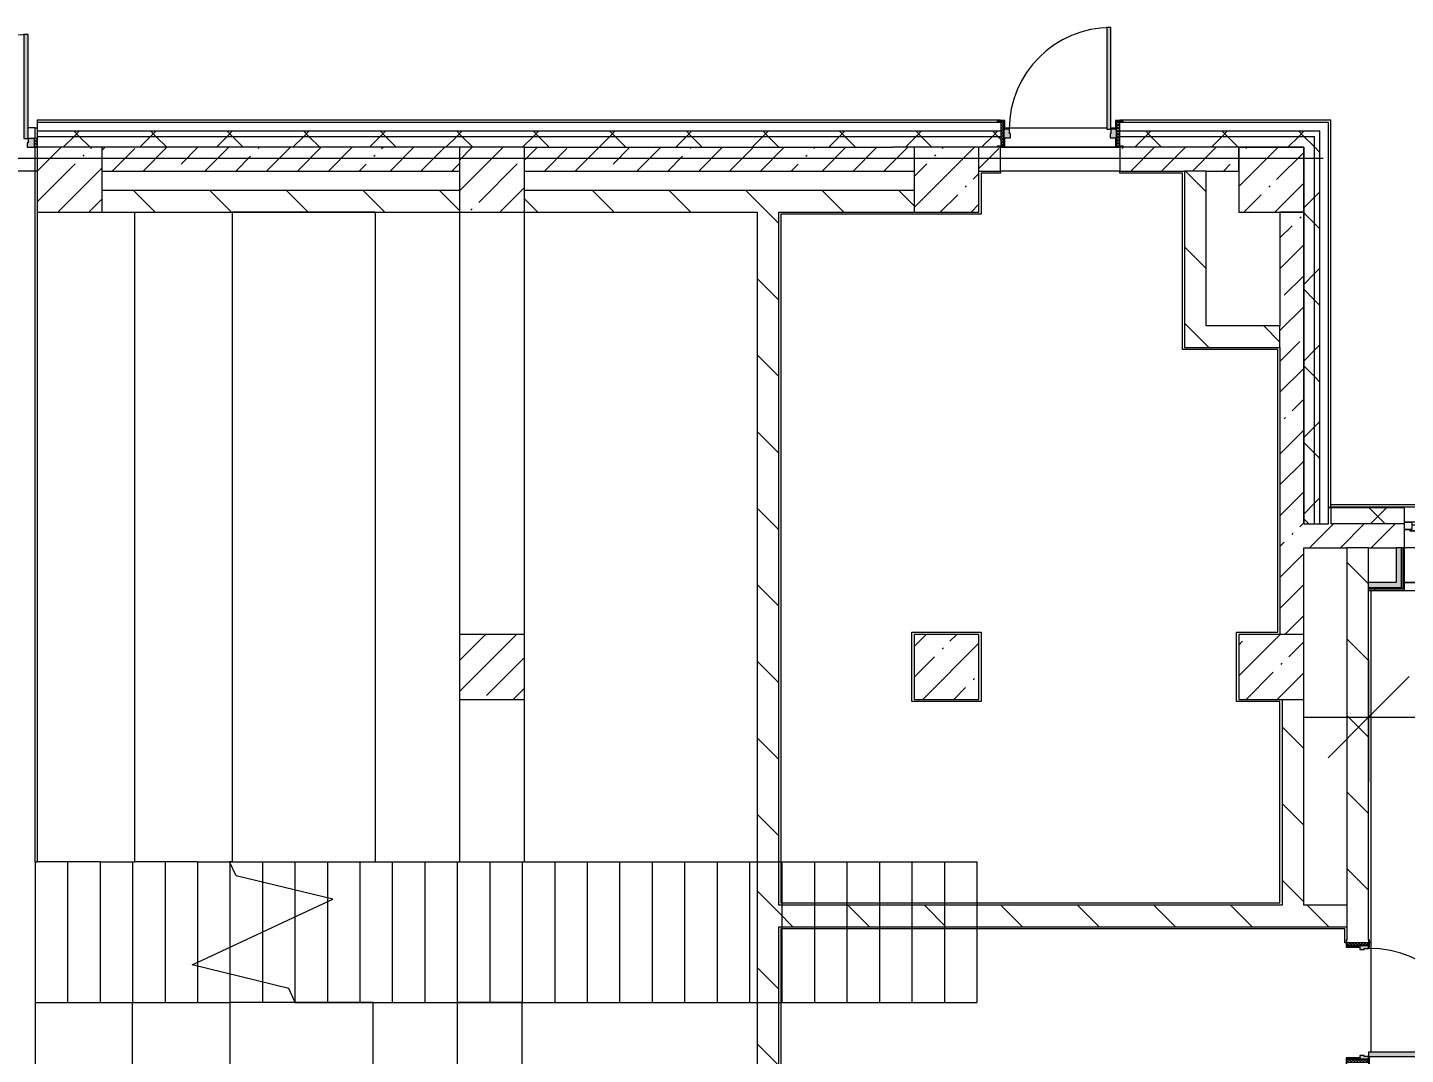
# Model space of a CAD drawing. Header units: millimetres. Extents: x 35787 to 244346, y -8553 to 29000.
# Drawn here: x 139156 to 151886, y 18720 to 28205 of the extents above; entities that cross this region are included whole.
import ezdxf

# ---------------------------------------------------------------- set-up
doc = ezdxf.new("R2010")
doc.units = ezdxf.units.MM
for name, color, linetype, lineweight in [('A-ANNO-DIMS', 7, 'Continuous', 9), ('A-ANNO-DIMS-500', 7, 'Continuous', 9), ('A-GLAZ-1', 7, 'Continuous', 5), ('A-WALL', 7, 'Continuous', 9), ('A-WALL-6', 7, 'Continuous', 5), ('I-WALL-7', 7, 'Continuous', 5), ('S-COLS-1', 7, 'Continuous', 5), ('S-STRS-1', 7, 'Continuous', 5), ('S-STRS-MBND-1', 7, 'Continuous', 5), ('Оси', 7, 'Continuous', 9)]:
    doc.layers.add(name, color=color, linetype=linetype, lineweight=lineweight)
for name, color, linetype, lineweight, true_color in [('A-DOOR-3', 7, 'Continuous', 5, 0xaaaaaa), ('A-DOOR-4', 7, 'Continuous', 5, 0xe2e2e2), ('A-DOOR-FRAM-3', 7, 'Continuous', 5, 0xe2e2e2), ('A-DOOR-FRAM-4', 7, 'Continuous', 5, 0xaaaaaa), ('A-FLOR-2', 7, 'Continuous', 5, 0xaaaaaa), ('I-WALL-4', 7, 'Continuous', 9, 0xe7e7e7), ('I-WALL-5', 7, 'Continuous', 5, 0xe7e7e7)]:
    doc.layers.add(name, color=color, linetype=linetype, lineweight=lineweight, true_color=true_color)
doc.styles.add('ISOCPEUR_3', font='isocpeur.ttf', dxfattribs={"width": 0.9, "height": 1000})
doc.dimstyles.new('ISO-2_0_0_9К_Средний_округл2_2', dxfattribs={"dimscale": 304.8, "dimtxt": 995.981176, "dimasz": 2.46063, "dimexe": 1.968504, "dimexo": 0, "dimgap": 0, "dimtad": 1, "dimdec": 0, "dimrnd": 10, "dimzin": 0, "dimdsep": 46, "dimtxsty": 'ISOCPEUR_3', "dimblk1": 'OBLIQUE', "dimblk2": 'OBLIQUE', "dimsah": 1, "dimcen": 0.09, "dimdle": 1.968504, "dimazin": 0, "dimtfac": 1, "dimtdec": 4, "dimtix": 1, "dimtmove": 0, "dimatfit": 3, "dimfxl": 1, "dimtvp": 1, "dimtolj": 1, "dimtzin": 0, "dimarcsym": 2})
pattern_1 = [(45, (117336.4, 0), (-285.123, 285.123), []), (45, (117621.53, 0), (-285.123, 285.123), [504.031, -100.806, 16.764, -84.042])]
pattern_2 = [(135, (117336.4, 0), (-353.5534, -353.5534), [])]
pattern_3 = [(45, (117336.4, 0), (-353.5534, 353.5534), []), (135, (117336.4, 0), (-353.5534, -353.5534), [])]
pattern_4 = [(45, (117336.4, 0), (-530.33, 530.33), []), (135, (117336.4, 0), (-530.33, -530.33), [])]

# ---------------------------------------------------------------- blocks, each defined once
blk = doc.blocks.new('BSC_Колонна _Прямоугольная - 600х600-V77-1_2_2_птичка')
at = {"layer": 'S-COLS-1'}
h = blk.add_hatch(dxfattribs=at)
h.set_pattern_fill('FP_104', color=256, style=0, pattern_type=2)
h.set_pattern_definition([(45, (-26110, -26800), (-285.123, 285.123), []), (45, (-25824.88, -26800), (-285.123, 285.123), [504.031, -100.806, 16.764, -84.042])])
h.paths.add_polyline_path([(300, -300), (300, 300), (-300, 300), (-300, -300), (-208, -300)])
for p, q in [((300, 300), (-300, 300)), ((-300, 300), (-300, -300)), ((300, -300), (300, 300)), ((-300, -300), (300, -300))]:
    blk.add_line(p, q, dxfattribs=at)
blk = doc.blocks.new('BSC_Колонна _Прямоугольная - 600х600-V102-1_2_2_птичка')
at = {"layer": 'S-COLS-1'}
h = blk.add_hatch(dxfattribs=at)
h.set_pattern_fill('FP_125', color=256, style=0, pattern_type=2)
h.set_pattern_definition([(45, (-30310, -26800), (-285.123, 285.123), []), (45, (-30024.88, -26800), (-285.123, 285.123), [504.031, -100.806, 16.764, -84.042])])
h.paths.add_polyline_path([(-300, -300), (300, -300), (300, 300), (-300, 300), (-300, 80)])
for p, q in [((300, 300), (-300, 300)), ((-300, 300), (-300, -300)), ((300, -300), (300, 300)), ((-300, -300), (300, -300))]:
    blk.add_line(p, q, dxfattribs=at)
blk = doc.blocks.new('BSC_Колонна _Прямоугольная - 600х600-V122-1_2_2_птичка')
at = {"layer": 'S-COLS-1'}
h = blk.add_hatch(dxfattribs=at)
h.set_pattern_fill('FP_139', color=256, style=0, pattern_type=2)
h.set_pattern_definition([(45, (-22210, -26800), (-285.123, 285.123), []), (45, (-21924.88, -26800), (-285.123, 285.123), [504.031, -100.806, 16.764, -84.042])])
h.paths.add_polyline_path([(-300, -300), (300, -300), (300, 300), (-300, 300), (-300, -100)])
for p, q in [((300, 300), (-300, 300)), ((-300, 300), (-300, -300)), ((300, -300), (300, 300)), ((-300, -300), (300, -300))]:
    blk.add_line(p, q, dxfattribs=at)
blk = doc.blocks.new('120_Окно_СКБ_2Ст - 120_Окно_СКБ_2Ст 3100х2500 _мал_створка слева_-V127-1_2_2_птичка')
at = {"layer": 'A-GLAZ-1'}
for p, q in [((-1550, -127), (-1550, -57)), ((-1550, -57), (-1480, -57)), ((1550, -57), (-1550, -57)), ((-1480, -127), (-1550, -127)), ((-1550, -127), (-1500, -127)), ((-1480, -127), (-1500, -127)), ((-1500, -127), (-1500, -137)), ((-1480, -57), (-1480, -127)), ((650, -87), (-1480, -87)), ((-1480, -87), (-1480, -127)), ((-1430, -137), (-1430, -87)), ((-1430, -107), (600, -107)), ((600, -117), (-1430, -117)), ((600, -137), (600, -87)), ((650, -127), (650, -57)), ((650, -57), (720, -57)), ((650, -127), (650, -87)), ((720, -127), (650, -127)), ((670, -127), (650, -127)), ((670, -127), (700, -127)), ((670, -137), (670, -127)), ((720, -127), (700, -127)), ((700, -127), (700, -137)), ((720, -57), (720, -127)), ((1480, -87), (720, -87)), ((720, -87), (720, -127)), ((770, -137), (770, -87)), ((770, -107), (1430, -107)), ((1430, -117), (770, -117)), ((1430, -137), (1430, -87)), ((1480, -127), (1480, -57)), ((1480, -57), (1550, -57)), ((1480, -127), (1480, -87)), ((1550, -127), (1480, -127)), ((1500, -127), (1480, -127)), ((1500, -127), (1550, -127)), ((1500, -137), (1500, -127)), ((1550, -57), (1550, -127)), ((-1500, -137), (670, -137)), ((670, -137), (-1500, -137)), ((700, -137), (1500, -137)), ((1500, -137), (700, -137))]:
    blk.add_line(p, q, dxfattribs=at)
blk = doc.blocks.new('110_Дверь_СКБ_1Ст_Внутренняя1 - Д-4к_п__1100x2100h_Артистические EI30-23988509-1_2_2_птичка')
at = {"layer": 'A-DOOR-3'}
h = blk.add_hatch(dxfattribs=at)
h.set_pattern_fill('FP_43', color=256, style=0, pattern_type=2)
h.set_pattern_definition([(135, (1751.41, 164.685), (-14.14214, -14.14214), []), (225, (1751.41, 164.685), (14.14214, -14.14214), [])])
h.paths.add_polyline_path([(562.5, 100), (537.5, 100), (537.5, -100), (562.5, -100), (562.5, -72.6)])
at = {"layer": 'A-DOOR-4'}
h = blk.add_hatch(color=256, dxfattribs=at)
h.paths.add_polyline_path([(537.5, 20), (537.5, 100), (512.5, 100), (512.5, 60), (502.5, 60), (502.5, 20), (522.5, 20)])
h.paths.add_polyline_path([(-477.5, 60), (-487.5, 60), (-487.5, 100), (-512.5, 100), (-512.5, 20), (-477.5, 20), (-477.5, 44)])
at = {"layer": 'A-DOOR-FRAM-3'}
for points in [[(512.5, 156.8), (512.5, 1100), (472.5, 1100), (472.5, 100), (512.5, 100), (512.5, 120)], [(-497.5, 100), (-497.5, 108), (-567.5, 108), (-567.5, 100), (-512.5, 100)], [(-497.5, -72.6), (-497.5, 20), (-512.5, 20), (-512.5, -100), (-497.5, -100)], [(592.5, 108), (522.5, 108), (522.5, 100), (592.5, 100)], [(537.5, -100), (537.5, 20), (522.5, 20), (522.5, -100)], [(-497.5, -108), (-497.5, -100), (-567.5, -100), (-567.5, -108), (-512.5, -108)], [(592.5, -100), (522.5, -100), (522.5, -108), (592.5, -108)]]:
    blk.add_hatch(color=256, dxfattribs=at).paths.add_polyline_path(points)
at = {"layer": 'A-DOOR-FRAM-4'}
h = blk.add_hatch(dxfattribs=at)
h.set_pattern_fill('FP_44', color=256, style=0, pattern_type=2)
h.set_pattern_definition([(45, (-371.384, 164.685), (-14.1421, 14.1421), []), (135, (-371.384, 164.685), (-14.1421, -14.1421), [])])
h.paths.add_polyline_path([(-512.5, -100), (-512.5, 100), (-537.5, 100), (-537.5, -100)])
at = {"layer": 'A-DOOR-3'}
for p, q in [((512.5, 1100), (472.5, 1100)), ((472.5, 1100), (472.5, 100)), ((512.5, 100), (512.5, 1100)), ((472.5, 100), (512.5, 100))]:
    blk.add_line(p, q, dxfattribs=at)
blk.add_arc((512.5, 100), 1000, 90, 180, dxfattribs=at)
at = {"layer": 'A-DOOR-FRAM-4'}
for p, q in [((-497.5, 108), (-567.5, 108)), ((-567.5, 108), (-567.5, 100)), ((-567.5, 100), (-497.5, 100)), ((-512.5, 100), (-537.5, 100)), ((-537.5, 100), (-537.5, -100)), ((-487.5, 100), (-512.5, 100)), ((-512.5, 100), (-512.5, 20)), ((-512.5, -100), (-512.5, 100)), ((-497.5, 100), (-512.5, 100)), ((-512.5, 100), (-512.5, 99)), ((-512.5, 99), (-497.5, 99)), ((-512.5, 20), (-477.5, 20)), ((-497.5, 20), (-512.5, 20)), ((-512.5, 20), (-512.5, -100)), ((-497.5, 100), (-497.5, 108)), ((-497.5, 99), (-497.5, 100)), ((-497.5, -100), (-497.5, 20)), ((-487.5, 60), (-487.5, 100)), ((-477.5, 60), (-487.5, 60)), ((-477.5, 20), (-477.5, 60)), ((512.5, 60), (502.5, 60)), ((502.5, 60), (502.5, 20)), ((502.5, 20), (537.5, 20)), ((512.5, 100), (512.5, 60)), ((537.5, 100), (512.5, 100)), ((592.5, 108), (522.5, 108)), ((522.5, 108), (522.5, 100)), ((537.5, 100), (522.5, 100)), ((522.5, 100), (522.5, 99)), ((522.5, 100), (592.5, 100)), ((522.5, 99), (537.5, 99)), ((537.5, 20), (522.5, 20)), ((522.5, 20), (522.5, -100)), ((537.5, 20), (537.5, 100)), ((562.5, 100), (537.5, 100)), ((537.5, 100), (537.5, -100)), ((537.5, 99), (537.5, 100)), ((537.5, -100), (537.5, 20)), ((562.5, -100), (562.5, 100)), ((592.5, 100), (592.5, 108)), ((-497.5, -100), (-567.5, -100)), ((-567.5, -100), (-567.5, -108)), ((-567.5, -108), (-497.5, -108)), ((-537.5, -100), (-512.5, -100)), ((-512.5, -100), (-497.5, -100)), ((-497.5, -108), (-497.5, -100)), ((522.5, -100), (537.5, -100)), ((592.5, -100), (522.5, -100)), ((522.5, -100), (522.5, -108)), ((522.5, -108), (592.5, -108)), ((537.5, -100), (562.5, -100)), ((592.5, -108), (592.5, -100))]:
    blk.add_line(p, q, dxfattribs=at)
blk = doc.blocks.new('Перекрытия 3 - Перекрытия 4-20977624-1_2_2_птичка')
at = {"layer": 'S-STRS-1'}
for p, q in [((21910, 26500), (21910, 20500)), ((22810, 20500), (22810, 26500)), ((25034, 26500), (23710, 26500)), ((23710, 26500), (23710, 20500)), ((25034, 20500), (25034, 26500)), ((25810, 26500), (25810, 22600)), ((26410, 22600), (26410, 26500)), ((25810, 22000), (25810, 20500)), ((26410, 20500), (26410, 22000)), ((22490, 20500), (21910, 20500)), ((23390, 20500), (22810, 20500)), ((23710, 20500), (23687, 20500)), ((23710, 20500), (25034, 20500)), ((25810, 20500), (26410, 20500))]:
    blk.add_line(p, q, dxfattribs=at)
blk = doc.blocks.new('110_Дверь_СКБ_1Ст_Наружная - ДН-2д_л__ Дверь из подвала ЛК _900 мм в свету_ 3300 фрамуга метал-22954314-1_2_2_птичка')
at = {"layer": 'A-DOOR-3'}
h = blk.add_hatch(dxfattribs=at)
h.set_pattern_fill('FP_150', color=256, style=0, pattern_type=2)
h.set_pattern_definition([(135, (1756.41, 179.685), (-14.14214, -14.14214), []), (225, (1756.41, 179.685), (14.14214, -14.14214), [])])
h.paths.add_polyline_path([(570, -125), (570, 105), (540, 105), (540, -125)])
at = {"layer": 'A-DOOR-4'}
h = blk.add_hatch(color=256, dxfattribs=at)
h.paths.add_polyline_path([(-492, 30), (-492, 113), (-562, 113), (-562, 105), (-500, 105), (-500, 30)])
h.paths.add_polyline_path([(540, 30), (540, 105), (601, 105), (601, 113), (532, 113), (532, 30)])
h = blk.add_hatch(color=256, dxfattribs=at)
h.paths.add_polyline_path([(540, -50), (540, 30), (489, 30), (489, -10), (480, -10), (480, -50), (489, -50)])
h.paths.add_polyline_path([(-450, -50), (-440, -50), (-440, -10), (-450, -10), (-450, 30), (-500, 30), (-500, -50)])
h = blk.add_hatch(color=256, dxfattribs=at)
h.paths.add_polyline_path([(-562, -133), (-492, -133), (-492, -50), (-500, -50), (-500, -125), (-562, -125)])
h.paths.add_polyline_path([(601, -133), (601, -125), (540, -125), (540, -50), (532, -50), (532, -133), (570, -133)])
at = {"layer": 'A-DOOR-FRAM-3'}
blk.add_hatch(color=256, dxfattribs=at).paths.add_polyline_path([(450, 30), (489, 30), (489, 970), (450, 970), (450, 45)])
at = {"layer": 'A-DOOR-FRAM-4'}
h = blk.add_hatch(dxfattribs=at)
h.set_pattern_fill('FP_151', color=256, style=0, pattern_type=2)
h.set_pattern_definition([(45, (-366.384, 179.685), (-14.1421, 14.1421), []), (135, (-366.384, 179.685), (-14.1421, -14.1421), [])])
h.paths.add_polyline_path([(-530, -125), (-500, -120), (-500, 105), (-530, 105), (-530, -119)])
at = {"layer": 'A-DOOR-3'}
for p, q in [((489, 970), (450, 970)), ((450, 970), (450, 30)), ((489, 30), (489, 970)), ((-492, 113), (-562, 113)), ((-562, 113), (-562, 105)), ((-562, 105), (-500, 105)), ((-500, 105), (-500, 30)), ((-500, 30), (-492, 30)), ((-492, 30), (-492, 113)), ((450, 30), (489, 30)), ((601, 113), (532, 113)), ((532, 113), (532, 30)), ((532, 30), (540, 30)), ((540, 30), (540, 105)), ((540, 105), (601, 105)), ((601, 105), (601, 113)), ((-562, -125), (-562, -133)), ((-500, -125), (-562, -125)), ((-492, -50), (-500, -50)), ((-500, -50), (-500, -125)), ((-492, -133), (-492, -50)), ((540, -50), (532, -50)), ((532, -50), (532, -133)), ((540, -125), (540, -50)), ((601, -125), (540, -125)), ((601, -133), (601, -125)), ((-562, -133), (-492, -133)), ((532, -133), (601, -133))]:
    blk.add_line(p, q, dxfattribs=at)
blk.add_arc((489, 30), 940, 90, 180, dxfattribs=at)
at = {"layer": 'A-DOOR-FRAM-4'}
for p, q in [((-500, 105), (-530, 105)), ((-530, 105), (-530, -125)), ((-500, -125), (-500, 105)), ((-450, 30), (-500, 30)), ((-500, 30), (-500, -50)), ((-450, -10), (-450, 30)), ((489, 30), (489, -10)), ((540, 30), (489, 30)), ((570, 105), (540, 105)), ((540, 105), (540, -125)), ((540, -50), (540, 30)), ((570, -125), (570, 105)), ((-530, -125), (-500, -125)), ((-500, -50), (-440, -50)), ((-440, -10), (-450, -10)), ((-440, -50), (-440, -10)), ((489, -10), (480, -10)), ((480, -10), (480, -50)), ((480, -50), (540, -50)), ((540, -125), (570, -125))]:
    blk.add_line(p, q, dxfattribs=at)
blk = doc.blocks.new('BSC_Колонна _Прямоугольная - 600х600-V136-1_2_2_птичка')
at = {"layer": 'S-COLS-1'}
h = blk.add_hatch(dxfattribs=at)
h.set_pattern_fill('FP_152', color=256, style=0, pattern_type=2)
h.set_pattern_definition([(45, (-33310, -22300), (-285.123, 285.123), []), (45, (-33024.88, -22300), (-285.123, 285.123), [504.031, -100.806, 16.764, -84.042])])
h.paths.add_polyline_path([(300, -300), (300, 300), (-300, 300), (-300, -300), (100, -300)])
for p, q in [((300, 300), (-300, 300)), ((-300, 300), (-300, -300)), ((300, -300), (300, 300)), ((-300, -300), (300, -300))]:
    blk.add_line(p, q, dxfattribs=at)
blk = doc.blocks.new('BSC_Колонна _Прямоугольная - 600х600-24272014-1_2_2_птичка')
at = {"layer": 'S-COLS-1'}
h = blk.add_hatch(dxfattribs=at)
h.set_pattern_fill('FP_159', color=256, style=0, pattern_type=2)
h.set_pattern_definition([(45, (-26110, -22300), (-285.123, 285.123), []), (45, (-25824.88, -22300), (-285.123, 285.123), [504.031, -100.806, 16.764, -84.042])])
h.paths.add_polyline_path([(-150, -300), (300, -300), (300, 300), (-300, 300), (-300, -300)])
for p, q in [((300, 300), (-300, 300)), ((-300, 300), (-300, -300)), ((300, -300), (300, 300)), ((-300, -300), (300, -300))]:
    blk.add_line(p, q, dxfattribs=at)
blk = doc.blocks.new('BSC_Колонна _Прямоугольная - 600х600-V170-1_2_2_птичка')
at = {"layer": 'S-COLS-1'}
h = blk.add_hatch(dxfattribs=at)
h.set_pattern_fill('FP_182', color=256, style=0, pattern_type=2)
h.set_pattern_definition([(45, (-30310, -22300), (-285.123, 285.123), []), (45, (-30024.88, -22300), (-285.123, 285.123), [504.031, -100.806, 16.764, -84.042])])
h.paths.add_polyline_path([(-300, -300), (300, -300), (300, 300), (-300, 300), (-300, -289)])
for p, q in [((300, 300), (-300, 300)), ((-300, 300), (-300, -300)), ((300, -300), (300, 300)), ((-300, -300), (300, -300))]:
    blk.add_line(p, q, dxfattribs=at)
blk = doc.blocks.new('110_Дверь_СКБ_2Ст_Наружная - ДН-1_л_ Двухстворчатая 1450 х3300 _h_ в свету с верхним остеклением-23567691-1_2_2_птичка')
at = {"layer": 'A-DOOR-3'}
h = blk.add_hatch(dxfattribs=at)
h.set_pattern_fill('FP_185', color=256, style=0, pattern_type=2)
h.set_pattern_definition([(135, (1501.41, 189.685), (-14.14214, -14.14214), []), (225, (1501.41, 189.685), (14.14214, -14.14214), [])])
h.paths.add_polyline_path([(845, -125), (870, -125), (870, -45), (845, -45), (845, -85)])
at = {"layer": 'A-DOOR-4'}
for points in [[(785, -45), (785, 915), (745, 915), (745, -45)], [(-705, -45), (-705, 525), (-745, 525), (-745, -45)]]:
    blk.add_hatch(color=256, dxfattribs=at).paths.add_polyline_path(points)
h = blk.add_hatch(color=256, dxfattribs=at)
h.paths.add_polyline_path([(785, -125), (845, -125), (845, -45), (785, -45), (785, -85), (775, -85), (775, -125)])
h.paths.add_polyline_path([(-805, -125), (-735, -125), (-735, -85), (-745, -85), (-745, -45), (-805, -45), (-805, -51)])
at = {"layer": 'A-DOOR-FRAM-4'}
h = blk.add_hatch(dxfattribs=at)
h.set_pattern_fill('FP_186', color=256, style=0, pattern_type=2)
h.set_pattern_definition([(45, (-621.384, 189.685), (-14.1421, 14.1421), []), (135, (-621.384, 189.685), (-14.1421, -14.1421), [])])
h.paths.add_polyline_path([(-805, -125), (-811, -45), (-830, -51), (-830, -125), (-811, -125)])
at = {"layer": 'A-DOOR-3'}
for p, q in [((785, 915), (745, 915)), ((745, 915), (745, -45)), ((785, -45), (785, 915)), ((-745, 525), (-745, -45)), ((-705, 525), (-745, 525)), ((-705, -45), (-705, 525)), ((-745, -45), (-705, -45)), ((745, -45), (785, -45))]:
    blk.add_line(p, q, dxfattribs=at)
for centre, radius, start, end in [((785, -45), 960, 90, 180), ((-745, -45), 570, 0, 90)]:
    blk.add_arc(centre, radius, start, end, dxfattribs=at)
at = {"layer": 'A-DOOR-FRAM-4'}
for p, q in [((-805, -45), (-830, -45)), ((-830, -45), (-830, -125)), ((-830, -125), (-805, -125)), ((-745, -45), (-805, -45)), ((-805, -45), (-805, -125)), ((-805, -125), (-805, -45)), ((-805, -125), (-735, -125)), ((-745, -85), (-745, -45)), ((-735, -85), (-745, -85)), ((-735, -125), (-735, -85)), ((785, -85), (775, -85)), ((775, -85), (775, -125)), ((775, -125), (845, -125)), ((785, -45), (785, -85)), ((845, -45), (785, -45)), ((845, -125), (845, -45)), ((870, -45), (845, -45)), ((845, -45), (845, -125)), ((845, -125), (870, -125)), ((870, -125), (870, -45))]:
    blk.add_line(p, q, dxfattribs=at)
blk = doc.blocks.new('Перекрытия 2 - Перекрытия 4-32990152-1_2_2_птичка')
at = {"layer": 'S-STRS-1'}
for p, q in [((21910, 19180), (22510, 19180)), ((21910, 19180), (21910, 15200)), ((22810, 19180), (23410, 19180)), ((22810, 15200), (22810, 19180)), ((25034, 19180), (23710, 19180)), ((23710, 19180), (23710, 15200)), ((25034, 15200), (25034, 19180)), ((26410, 19180), (25810, 19180)), ((25810, 19180), (25810, 15200)), ((26410, 18430), (26410, 19180)), ((26410, 15200), (26410, 17830)), ((22810, 15200), (21910, 15200)), ((23710, 15200), (22810, 15200)), ((23710, 15200), (25034, 15200)), ((25810, 15200), (26410, 15200))]:
    blk.add_line(p, q, dxfattribs=at)
blk = doc.blocks.new('Зашивка приборов отопления11 - Зашивка приборов отопления-33278624-1_2_2_птичка')
at = {"layer": 'A-WALL-6'}
for p, q in [((37640, 23400), (34540, 23400)), ((34540, 23079), (37640, 23079)), ((37640, 23079), (34540, 23079)), ((34540, 23004), (37640, 23004))]:
    blk.add_line(p, q, dxfattribs=at)
blk = doc.blocks.new('BSC_Колонна _Прямоугольная - 600х600-V203-1_2_2_птичка')
at = {"layer": 'S-COLS-1'}
for p, q in [((300, 300), (-300, 300)), ((-300, 300), (-300, -300)), ((300, -300), (300, 300)), ((-300, -300), (300, -300))]:
    blk.add_line(p, q, dxfattribs=at)
blk = doc.blocks.new('DIMBLOCK92-1_2_2_птичка')
at = {"layer": 'A-ANNO-DIMS-500'}
for p, q in [((151546, 22367), (151546, 21236)), ((151546, 21836), (151546, 22367)), ((155606, 22367), (155606, 21236)), ((155606, 21836), (155606, 22367)), ((150946, 21836), (156206, 21836))]:
    blk.add_line(p, q, dxfattribs=at)
at = {"layer": 'A-ANNO-DIMS-500', "lineweight": 20}
for p, q in [((151546, 21836), (151921, 22211)), ((155606, 21836), (155981, 22211)), ((151546, 21836), (151171, 21461)), ((155606, 21836), (155231, 21461))]:
    blk.add_line(p, q, dxfattribs=at)
at = {"layer": 'A-ANNO-DIMS-500', "color": 0, "insert": (152264, 23143), "char_height": 1000, "width": 3148.83, "attachment_point": 1, "line_spacing_factor": 1.149209, "style": 'ISOCPEUR_3'}
blk.add_mtext('4060', dxfattribs=at)
blk = doc.blocks.new('_Oblique')
at = {"color": 0, "linetype": 'ByBlock', "lineweight": -2}
blk.add_line((-0.5, -0.5), (0.5, 0.5), dxfattribs=at)

msp = doc.modelspace()

# ---------------------------------------------------------------- hatches: boundary and pattern name
at = {"layer": 'A-WALL-6'}
h = msp.add_hatch(dxfattribs=at)
h.set_pattern_fill('FP_99', color=256, style=0, pattern_type=2)
h.set_pattern_definition(pattern_3)
h.paths.add_polyline_path([(151096.4, 27200), (151096.4, 27250), (149246.4, 27250), (149246.4, 27200), (151056.9, 27200)])
h.paths.add_polyline_path([(137546.4, 27200), (137546.4, 27250), (136946.7, 27250), (136946.7, 27200)])
h.paths.add_polyline_path([(139246.4, 27200), (148146.4, 27200), (148146.4, 27250), (139246.4, 27250), (139246.4, 27210)])
h.paths.add_polyline_path([(135146.7, 27200), (136046.7, 27200), (136046.7, 27250), (135146.7, 27250), (135146.7, 27210)])
h.paths.add_polyline_path([(132446.7, 27200), (132446.7, 27250), (131066.4, 27250), (131066.4, 27200), (131646.4, 27200)])
h.paths.add_polyline_path([(134246.7, 27200), (134246.7, 27250), (133346.7, 27250), (133346.7, 27200), (133935.3, 27200)])
h = msp.add_hatch(dxfattribs=at)
h.set_pattern_fill('FP_99', color=256, style=0, pattern_type=2)
h.set_pattern_definition(pattern_3)
h.paths.add_polyline_path([(143146.4, 27100), (148114.4, 27102), (148114.4, 27110), (148146.4, 27115.5), (148146.4, 27200), (139246.4, 27200), (139246.4, 27100), (140449.5, 27100)])
h.paths.add_polyline_path([(132096.4, 27100), (132446.7, 27100), (132446.7, 27200), (131066.4, 27200), (131066.4, 27100), (131646.4, 27100)])
h.paths.add_polyline_path([(134246.7, 27100), (134246.7, 27200), (133346.7, 27197.6), (133346.7, 27100)])
h.paths.add_polyline_path([(150346.4, 27100), (151046.4, 27100), (151046.4, 27200), (149246.4, 27200), (149246.4, 27110), (149278.4, 27109.2), (149278.4, 27102), (149845.9, 27100)])
h.paths.add_polyline_path([(135146.7, 27100), (136046.7, 27100), (136046.7, 27200), (135146.7, 27200), (135146.7, 27166.5)])
h.paths.add_polyline_path([(137546.4, 27100), (137546.4, 27200), (136946.7, 27200), (136946.7, 27100)])
h = msp.add_hatch(dxfattribs=at)
h.set_pattern_fill('FP_99', color=256, style=0, pattern_type=2)
h.set_pattern_definition(pattern_3)
h.paths.add_polyline_path([(151096.4, 23620), (151096.4, 27200), (151046.4, 27199.5), (151046.4, 23620)])
h = msp.add_hatch(dxfattribs=at)
h.set_pattern_fill('FP_99', color=256, style=0, pattern_type=2)
h.set_pattern_definition(pattern_3)
h.paths.add_polyline_path([(151046.4, 23620), (151046.4, 27100), (150946.4, 27100), (150946.7, 23620)])
h = msp.add_hatch(dxfattribs=at)
h.set_pattern_fill('FP_99', color=256, style=0, pattern_type=2)
h.set_pattern_definition(pattern_3)
h.paths.add_polyline_path([(151196.4, 23620), (151876.4, 23620), (151876.4, 23769.7), (151196.4, 23769.7), (151196.4, 23628.5)])
h.paths.add_polyline_path([(155606.4, 23620), (155727.4, 23623.5), (155727.4, 23769.7), (154976.4, 23769.7), (154976.4, 23620), (155321.1, 23620)])
at = {"layer": 'I-WALL-4'}
msp.add_hatch(color=256, dxfattribs=at).paths.add_polyline_path([(151851.4, 23029), (151851.4, 23079), (151546.4, 23079), (151546.4, 23029), (151801.4, 23029)])
at = {"layer": 'I-WALL-5'}
msp.add_hatch(color=256, dxfattribs=at).paths.add_polyline_path([(151801.4, 23079), (151851.4, 23079), (151851.4, 23400), (151801.4, 23400)])
at = {"layer": 'I-WALL-7'}
h = msp.add_hatch(dxfattribs=at)
h.set_pattern_fill('FP_92', color=256, style=0, pattern_type=2)
h.set_pattern_definition(pattern_1)
h.paths.add_polyline_path([(141046.4, 26880), (143146.4, 26880), (143146.4, 27100), (139846.4, 27100), (139846.4, 26880), (140449.5, 26880)])
h = msp.add_hatch(dxfattribs=at)
h.set_pattern_fill('FP_92', color=256, style=0, pattern_type=2)
h.set_pattern_definition(pattern_1)
h.paths.add_polyline_path([(146096.4, 26880), (147146.4, 26880), (147146.4, 27100), (143746.4, 27100), (143746.4, 26880), (145896.4, 26880)])
h = msp.add_hatch(dxfattribs=at)
h.set_pattern_fill('FP_92', color=256, style=0, pattern_type=2)
h.set_pattern_definition(pattern_1)
h.paths.add_polyline_path([(147966.4, 26880), (148146.4, 26880), (148146.4, 27100), (147946.4, 27095.1), (147946.4, 26880)])
h.paths.add_polyline_path([(147346.4, 26880), (147346.4, 27100), (147146.4, 27100), (147146.4, 26880), (147326.4, 26880)])
h.paths.add_polyline_path([(150346.4, 26880), (150346.4, 27100), (149246.4, 27100), (149246.4, 26880), (150045.9, 26880)])
h = msp.add_hatch(dxfattribs=at)
h.set_pattern_fill('FP_98', color=256, style=0, pattern_type=2)
h.set_pattern_definition(pattern_2)
h.paths.add_polyline_path([(150045.9, 25450), (150045.9, 26880), (149845.9, 26880), (149845.9, 25450)])
h = msp.add_hatch(dxfattribs=at)
h.set_pattern_fill('FP_98', color=256, style=0, pattern_type=2)
h.set_pattern_definition(pattern_2)
h.paths.add_polyline_path([(140146.4, 26500), (143146.4, 26500), (143146.4, 26700), (139846.4, 26700), (139846.4, 26500)])
h = msp.add_hatch(dxfattribs=at)
h.set_pattern_fill('FP_98', color=256, style=0, pattern_type=2)
h.set_pattern_definition(pattern_2)
h.paths.add_polyline_path([(147346.4, 26500), (147346.4, 26700), (143746.4, 26700), (143746.4, 26500), (147326.4, 26500)])
h = msp.add_hatch(dxfattribs=at)
h.set_pattern_fill('FP_98', color=256, style=0, pattern_type=2)
h.set_pattern_definition(pattern_2)
h.paths.add_polyline_path([(146026.4, 15200), (146096.4, 15200), (146096.4, 26500), (145896.4, 26500), (145896.4, 15200)])
h = msp.add_hatch(dxfattribs=at)
h.set_pattern_fill('FP_92', color=256, style=0, pattern_type=2)
h.set_pattern_definition(pattern_1)
h.paths.add_polyline_path([(150726.4, 22600), (150946.4, 22600), (150946.4, 26500), (150726.4, 26500), (150726.4, 23013.1)])
h = msp.add_hatch(dxfattribs=at)
h.set_pattern_fill('FP_98', color=256, style=0, pattern_type=2)
h.set_pattern_definition(pattern_2)
h.paths.add_polyline_path([(150726.4, 25250), (150726.4, 25450), (149845.9, 25450), (149845.9, 25250), (150706.4, 25250)])
h = msp.add_hatch(dxfattribs=at)
h.set_pattern_fill('FP_92', color=256, style=0, pattern_type=2)
h.set_pattern_definition(pattern_1)
h.paths.add_polyline_path([(151851.4, 23400), (151876.4, 23400), (151876.4, 23620), (150946.4, 23619.7), (150946.4, 23400), (151801.4, 23400)])
h.paths.add_polyline_path([(155606.4, 23400), (155727.4, 23400), (155727.4, 23520.8)])
h.paths.add_polyline_path([(155606.4, 23400), (155727.4, 23521), (155727.4, 23620), (154976.4, 23619.7), (154976.4, 23400), (155321.1, 23400)])
h = msp.add_hatch(dxfattribs=at)
h.set_pattern_fill('FP_98', color=256, style=0, pattern_type=2)
h.set_pattern_definition(pattern_2)
h.paths.add_polyline_path([(151466.4, 17850), (151546.4, 17850), (151546.4, 18650), (151346.4, 18650), (151346.4, 17850)])
h.paths.add_polyline_path([(151546.4, 19750), (151546.4, 23400), (151346.4, 23400), (151346.4, 19750)])
h = msp.add_hatch(dxfattribs=at)
h.set_pattern_fill('FP_189', color=256, style=0, pattern_type=2)
h.set_pattern_definition(pattern_4)
h.paths.add_polyline_path([(151851.4, 23016.5), (151863.9, 23016.5), (151863.9, 23029), (151546.4, 23029), (151546.4, 23016.5), (151801.4, 23016.5)])
h = msp.add_hatch(dxfattribs=at)
h.set_pattern_fill('FP_189', color=256, style=0, pattern_type=2)
h.set_pattern_definition(pattern_4)
h.paths.add_polyline_path([(151851.4, 23004), (151876.4, 23004), (151876.4, 23016.5), (151546.4, 23016.5), (151546.4, 23004), (151801.4, 23004)])
h = msp.add_hatch(dxfattribs=at)
h.set_pattern_fill('FP_98', color=256, style=0, pattern_type=2)
h.set_pattern_definition(pattern_2)
h.paths.add_polyline_path([(150946.4, 20100), (150946.4, 22000), (150746.4, 22000), (150746.4, 20100)])
h = msp.add_hatch(dxfattribs=at)
h.set_pattern_fill('FP_98', color=256, style=0, pattern_type=2)
h.set_pattern_definition(pattern_2)
h.paths.add_polyline_path([(150726.4, 19900), (151346.4, 19900), (151346.4, 20100), (146096.4, 20100), (146099.2, 19900), (149744.3, 19900)])
at = {"layer": 'S-COLS-1'}
h = msp.add_hatch(dxfattribs=at)
h.set_pattern_fill('FP_92', color=256, style=0, pattern_type=2)
h.set_pattern_definition(pattern_1)
h.paths.add_polyline_path([(150346.4, 26500), (150946.4, 26500), (150946.4, 27100), (150346.4, 27100), (150346.4, 26677.6)])

# ---------------------------------------------------------------- linework, layer by layer
at = {"layer": 'A-FLOR-2'}
for p, q in [((139226.4, 27280), (139161.4, 27280)), ((139226.4, 27180), (139226.4, 27280)), ((139226.4, 20500), (139226.4, 27100)), ((148146.4, 26880), (148146.4, 26860)), ((149246.4, 26860), (149246.4, 26880)), ((148146.4, 26860), (147966.4, 26860)), ((147966.4, 26860), (147966.4, 26480)), ((149825.9, 26860), (149246.4, 26860)), ((149825.9, 25230), (149825.9, 26860)), ((147966.4, 26480), (146116.4, 26480)), ((146116.4, 26480), (146116.4, 20120)), ((150706.4, 25230), (149825.9, 25230)), ((150706.4, 22620), (150706.4, 25230)), ((151566.4, 23004), (151566.4, 18740)), ((147326.4, 21980), (147326.4, 22620)), ((147326.4, 22620), (147966.4, 22620)), ((147966.4, 22620), (147966.4, 21980)), ((150326.4, 21980), (150326.4, 22620)), ((150326.4, 22620), (150706.4, 22620)), ((147966.4, 21980), (147326.4, 21980)), ((150726.4, 21980), (150326.4, 21980)), ((150726.4, 20120), (150726.4, 21980)), ((146116.4, 20120), (150726.4, 20120)), ((151326.4, 19880), (146116.4, 19880)), ((146116.4, 19880), (146116.4, 15220)), ((151326.4, 19750), (151326.4, 19880)), ((151338.4, 19750), (151326.4, 19750)), ((151566.4, 19750), (151554.4, 19750))]:
    msp.add_line(p, q, dxfattribs=at)
at = {"layer": 'A-WALL'}
for p, q in [((139246.4, 27330), (148146.4, 27330)), ((139246.4, 27250), (148146.4, 27250)), ((149246.4, 27330), (151176.4, 27330)), ((149246.4, 27250), (151096.4, 27250)), ((151096.4, 23620), (151096.4, 27250)), ((151176.4, 23620), (151176.4, 27330)), ((139246.4, 27200), (148146.4, 27200)), ((149246.4, 27200), (151046.4, 27200)), ((151046.4, 23620), (151046.4, 27200)), ((147346.4, 27100), (147146.4, 27100)), ((148146.4, 27100), (147946.4, 27100)), ((150346.4, 27100), (149246.4, 27100)), ((150045.9, 26880), (149845.9, 26880)), ((150726.4, 25250), (150726.4, 25450)), ((151876.4, 23772.7), (151176.4, 23772.7)), ((151876.4, 23769.7), (151176.4, 23769.7)), ((151196.4, 23777.7), (151196.4, 23772.7)), ((151196.4, 23769.7), (151196.4, 23620)), ((150946.4, 23620), (151176.4, 23620)), ((151876.4, 23620), (151196.4, 23620)), ((151546.4, 23400), (151346.4, 23400)), ((151876.4, 23400), (151801.4, 23400)), ((151851.4, 23029), (151851.4, 23400)), ((151863.9, 23016.5), (151863.9, 23400)), ((151851.4, 23029), (151546.4, 23029)), ((151863.9, 23016.5), (151546.4, 23016.5))]:
    msp.add_line(p, q, dxfattribs=at)
at = {"layer": 'A-WALL-6'}
for p, q in [((139226.4, 27280), (139246.4, 27280)), ((148146.4, 27350), (139246.4, 27350)), ((139246.4, 27350), (139246.4, 27180)), ((148184.4, 27280), (149126.4, 27280)), ((149166.4, 27280), (149208.4, 27280)), ((151196.4, 27350), (149246.4, 27350)), ((151196.4, 23777.7), (151196.4, 27350)), ((143146.4, 27100), (143146.4, 27100)), ((143746.4, 27100), (147146.4, 27100)), ((149246.4, 27100), (148146.4, 27100)), ((150346.4, 27100), (150946.4, 27100)), ((150946.4, 27100), (150946.4, 23620)), ((151196.3, 23799.7), (157461.4, 23799.7)), ((151196.4, 23777.7), (155727.4, 23777.7)), ((151876.4, 23620), (151876.4, 23777.7))]:
    msp.add_line(p, q, dxfattribs=at)
at = {"layer": 'I-WALL-7'}
for p, q in [((143146.4, 27100), (139846.4, 27100)), ((148146.4, 26880), (148146.4, 27100)), ((148146.4, 27100), (149246.4, 27100)), ((149246.4, 27100), (149246.4, 26880)), ((150346.4, 26880), (150346.4, 27100)), ((139246.4, 26880), (137546.8, 26880)), ((139846.4, 26880), (143146.4, 26880)), ((143746.4, 26880), (147346.4, 26880)), ((147946.4, 26880), (148146.4, 26880)), ((149246.4, 26880), (148146.4, 26880)), ((149246.4, 26880), (149845.9, 26880)), ((149845.9, 26880), (149845.9, 25250)), ((150045.9, 26880), (150346.4, 26880)), ((150045.9, 25450), (150045.9, 26880)), ((143146.4, 26700), (139846.4, 26700)), ((147346.4, 26700), (143746.4, 26700)), ((139846.4, 26500), (143146.4, 26500)), ((143746.4, 26500), (145896.4, 26500)), ((145896.4, 26500), (145896.4, 15200)), ((146096.4, 20100), (146096.4, 26500)), ((146096.4, 26500), (147346.4, 26500)), ((150726.4, 26500), (150726.4, 25450)), ((150946.4, 26500), (150726.4, 26500)), ((150946.4, 23620), (150946.4, 26500)), ((150726.4, 25450), (150045.9, 25450)), ((149845.9, 25250), (150726.4, 25250)), ((150726.4, 25250), (150726.4, 22600)), ((151876.4, 23004), (151876.4, 23620)), ((150946.4, 22600), (150946.4, 23400)), ((150946.4, 23400), (151346.4, 23400)), ((151346.4, 23400), (151346.4, 19780)), ((151546.4, 23400), (151801.4, 23400)), ((151546.4, 19780), (151546.4, 23400)), ((151801.4, 23400), (151801.4, 23079)), ((151896.4, 23400), (151876.4, 23400)), ((151801.4, 23079), (151546.4, 23079)), ((151546.4, 23004), (151876.4, 23004)), ((150746.4, 22000), (150746.4, 20100)), ((150946.4, 20100), (150946.4, 22000)), ((150746.4, 20100), (146096.4, 20100)), ((151346.4, 20100), (150946.4, 20100)), ((146096.4, 15200), (146096.4, 19900)), ((146096.4, 19900), (151346.4, 19900))]:
    msp.add_line(p, q, dxfattribs=at)
at = {"layer": 'S-COLS-1'}
for p, q in [((150946.4, 27100), (150346.4, 27100)), ((150346.4, 27100), (150346.4, 26500)), ((150946.4, 26500), (150946.4, 27100)), ((150346.4, 26500), (150946.4, 26500))]:
    msp.add_line(p, q, dxfattribs=at)
at = {"layer": 'S-STRS-1'}
for p, q in [((139226.4, 20500), (139226.4, 19200)), ((139226.4, 20500), (139246.4, 20500)), ((139226.4, 20500), (139226.4, 19200)), ((139526.4, 20500), (139526.4, 19200)), ((139526.4, 20500), (139526.4, 19200)), ((139826.4, 20500), (140126.4, 20500)), ((139826.4, 20500), (139826.4, 19200)), ((139826.4, 20500), (139826.4, 19200)), ((140126.4, 20500), (140146.4, 20500)), ((140126.4, 20500), (140126.4, 19200)), ((140126.4, 20500), (140126.4, 19200)), ((140426.4, 20500), (140426.4, 19200)), ((140426.4, 20500), (140426.4, 19200)), ((140726.4, 20500), (141023.3, 20500)), ((140726.4, 20500), (140726.4, 19570.2)), ((140726.4, 20500), (140726.4, 19570.2)), ((141026.4, 20493.4), (141026.4, 19710.1)), ((141026.4, 20493.4), (141026.4, 19710.1)), ((141326.4, 20311.1), (141326.4, 19850)), ((141326.4, 20311.1), (141326.4, 19850)), ((141626.4, 20238.2), (141626.4, 19989.9)), ((141626.4, 20238.2), (141626.4, 19989.9)), ((141926.4, 20165.3), (141926.4, 20129.8)), ((141926.4, 20165.3), (141926.4, 20129.8)), ((140726.4, 19534.7), (140726.4, 19200)), ((140726.4, 19534.7), (140726.4, 19200)), ((141026.4, 19461.8), (141026.4, 19200)), ((141026.4, 19461.8), (141026.4, 19200)), ((141326.4, 19388.9), (141326.4, 19200)), ((141326.4, 19388.9), (141326.4, 19200)), ((139826.4, 19200), (140126.4, 19200)), ((140726.4, 19200), (141026.4, 19200)), ((141626.4, 19206.6), (141626.4, 19200)), ((141626.4, 19206.6), (141626.4, 19200)), ((141626.4, 19200), (141629.5, 19200))]:
    msp.add_line(p, q, dxfattribs=at)
at = {"layer": 'S-STRS-MBND-1'}
for p, q in [((141023.3, 20500), (141046.4, 20500)), ((141083.9, 20370), (141023.3, 20500)), ((141026.4, 20500), (141026.4, 20493.4)), ((141026.4, 20500), (141026.4, 20493.4)), ((141326.4, 20500), (141326.4, 20311.1)), ((141326.4, 20500), (141326.4, 20311.1)), ((141497.8, 20500), (147926.4, 20500)), ((141626.4, 20500), (141626.4, 20238.2)), ((141626.4, 20500), (141626.4, 20238.2)), ((141926.4, 20500), (141926.4, 20165.3)), ((141926.4, 20500), (141926.4, 20165.3)), ((142226.4, 20500), (142226.4, 19200)), ((142226.4, 20500), (142226.4, 19200)), ((142526.4, 20500), (142526.4, 19200)), ((142526.4, 20500), (142526.4, 19200)), ((142826.4, 20500), (142826.4, 19200)), ((142826.4, 20500), (142826.4, 19200)), ((143126.4, 20500), (143126.4, 19200)), ((143126.4, 20500), (143126.4, 19200)), ((143426.4, 20500), (143426.4, 19200)), ((143426.4, 20500), (143426.4, 19200)), ((143726.4, 20500), (143726.4, 19200)), ((143726.4, 20500), (143726.4, 19200)), ((144026.4, 20500), (144026.4, 19200)), ((144026.4, 20500), (144026.4, 19200)), ((144326.4, 20500), (144326.4, 19200)), ((144326.4, 20500), (144326.4, 19200)), ((144626.4, 20500), (144626.4, 19200)), ((144626.4, 20500), (144626.4, 19200)), ((144926.4, 20500), (144926.4, 19200)), ((144926.4, 20500), (144926.4, 19200)), ((145226.4, 20500), (145226.4, 19200)), ((145226.4, 20500), (145226.4, 19200)), ((145526.4, 20500), (145526.4, 19200)), ((145526.4, 20500), (145526.4, 19200)), ((145826.4, 20500), (145826.4, 19200)), ((145826.4, 20500), (145826.4, 19200)), ((146126.4, 20500), (146126.4, 19200)), ((146126.4, 20500), (146126.4, 19200)), ((146426.4, 20500), (146426.4, 19200)), ((146426.4, 20500), (146426.4, 19200)), ((146726.4, 20500), (146726.4, 19200)), ((146726.4, 20500), (146726.4, 19200)), ((147026.4, 20500), (147026.4, 19200)), ((147026.4, 20500), (147026.4, 19200)), ((147326.4, 20500), (147326.4, 19200)), ((147326.4, 20500), (147326.4, 19200)), ((147626.4, 20500), (147626.4, 19200)), ((147626.4, 20500), (147626.4, 19200)), ((147926.4, 20500), (147926.4, 19200)), ((141976.4, 20153.1), (141083.9, 20370)), ((140676.4, 19546.9), (141976.4, 20153.1)), ((141926.4, 20129.8), (141926.4, 19200)), ((141926.4, 20129.8), (141926.4, 19200)), ((141626.4, 19989.9), (141626.4, 19206.6)), ((141626.4, 19989.9), (141626.4, 19206.6)), ((141326.4, 19850), (141326.4, 19388.9)), ((141326.4, 19850), (141326.4, 19388.9)), ((141026.4, 19710.1), (141026.4, 19461.8)), ((141026.4, 19710.1), (141026.4, 19461.8)), ((141568.9, 19330), (140676.4, 19546.9)), ((140726.4, 19570.2), (140726.4, 19534.7)), ((140726.4, 19570.2), (140726.4, 19534.7)), ((141629.5, 19200), (141568.9, 19330)), ((141629.5, 19200), (147926.4, 19200))]:
    msp.add_line(p, q, dxfattribs=at)
at = {"layer": 'Оси'}
msp.add_line((138626.9, 27000), (151126.9, 27000), dxfattribs=at)

# ---------------------------------------------------------------- block references
at = {"layer": 'A-DOOR-3'}
for name, p in [('110_Дверь_СКБ_2Ст_Наружная - ДН-1_л_ Двухстворчатая 1450 х3300 _h_ в свету с верхним остеклением-23567691-1_2_2_птичка', (138376.9, 27225)), ('110_Дверь_СКБ_1Ст_Наружная - ДН-2д_л__ Дверь из подвала ЛК _900 мм в свету_ 3300 фрамуга метал-22954314-1_2_2_птичка', (148676.9, 27235))]:
    msp.add_blockref(name, p, dxfattribs=at)
at = {"layer": 'A-DOOR-3', "rotation": 269.9999999999999}
msp.add_blockref('110_Дверь_СКБ_1Ст_Внутренняя1 - Д-4к_п__1100x2100h_Артистические EI30-23988509-1_2_2_птичка', (151446.4, 19212.5), dxfattribs=at)
at = {"layer": 'A-GLAZ-1'}
msp.add_blockref('120_Окно_СКБ_2Ст - 120_Окно_СКБ_2Ст 3100х2500 _мал_створка слева_-V127-1_2_2_птичка', (153426.4, 23694.7), dxfattribs=at)
at = {"layer": 'A-WALL-6'}
msp.add_blockref('Зашивка приборов отопления11 - Зашивка приборов отопления-33278624-1_2_2_птичка', (117336.4, 0), dxfattribs=at)
at = {"layer": 'S-COLS-1'}
for name, p in [('BSC_Колонна _Прямоугольная - 600х600-V122-1_2_2_птичка', (139546.4, 26800)), ('BSC_Колонна _Прямоугольная - 600х600-V77-1_2_2_птичка', (143446.4, 26800)), ('BSC_Колонна _Прямоугольная - 600х600-V102-1_2_2_птичка', (147646.4, 26800)), ('BSC_Колонна _Прямоугольная - 600х600-24272014-1_2_2_птичка', (143446.4, 22300)), ('BSC_Колонна _Прямоугольная - 600х600-V170-1_2_2_птичка', (147646.4, 22300)), ('BSC_Колонна _Прямоугольная - 600х600-V203-1_2_2_птичка', (147646.4, 22300)), ('BSC_Колонна _Прямоугольная - 600х600-V136-1_2_2_птичка', (150646.4, 22300))]:
    msp.add_blockref(name, p, dxfattribs=at)
at = {"layer": 'S-STRS-1'}
for name, p in [('Перекрытия 3 - Перекрытия 4-20977624-1_2_2_птичка', (117336.4, 0)), ('Перекрытия 2 - Перекрытия 4-32990152-1_2_2_птичка', (117316.4, 20))]:
    msp.add_blockref(name, p, dxfattribs=at)

# ---------------------------------------------------------------- dimensions: what is measured, and where the dimension line sits
at = {"layer": 'A-ANNO-DIMS'}
dim = msp.add_linear_dim(base=(155606.4, 21836.4), p1=(151546.4, 22366.8), p2=(155606.4, 22366.8), dimstyle='ISO-2_0_0_9К_Средний_округл2_2', override={"dimpost": '<>', "dimfxl": 4060}, dxfattribs=at)
dim.commit()
dim.dimension.update_dxf_attribs({"geometry": 'DIMBLOCK92-1_2_2_птичка', "text_midpoint": (153576.4, 22336.4)})

doc.saveas('drawing.dxf')
